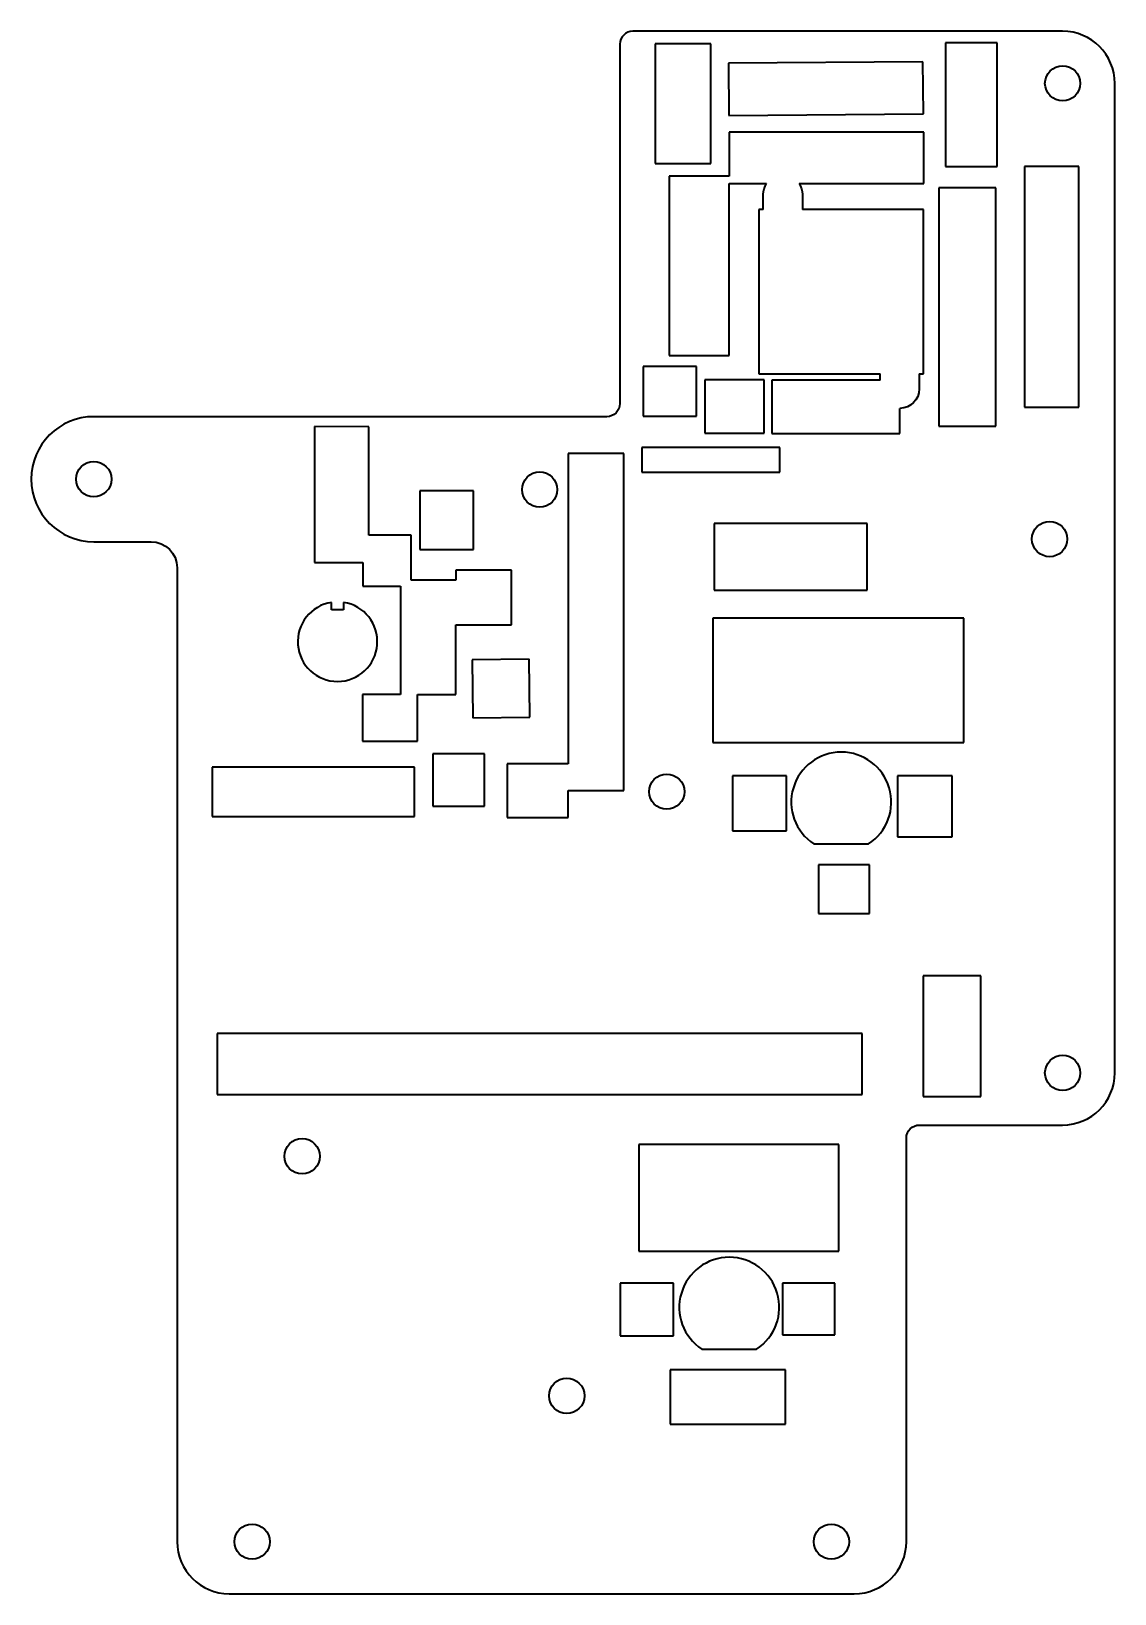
# Model space of a CAD drawing. Header units: millimetres. Extents: x 73 to 205, y 8 to 198.
import ezdxf

# ---------------------------------------------------------------- set-up
doc = ezdxf.new("R2010")
doc.units = ezdxf.units.MM
doc.header["$LTSCALE"] = 0.75
doc.layers.add('Visible', color=7, linetype='Continuous', lineweight=35)

msp = doc.modelspace()

# ---------------------------------------------------------------- linework, layer by layer
at = {"layer": 'Visible', "extrusion": (0, 0, -1)}
for p, q in [((198.679461, 198.348781), (146.291961, 198.348781)), ((144.704461, 196.761281), (144.704461, 152.946281)), ((149.009174, 196.818876), (149.009174, 182.229783)), ((155.79002, 196.818876), (149.009174, 196.818876)), ((155.79002, 182.229783), (155.79002, 196.818876)), ((184.392861, 196.942164), (184.392861, 181.859919)), ((190.680555, 196.942164), (184.392861, 196.942164)), ((190.680555, 181.859919), (190.680555, 196.942164)), ((181.651609, 194.620329), (157.952812, 194.440431)), ((157.952812, 194.440431), (158.000973, 188.096021)), ((181.699769, 188.275919), (181.651609, 194.620329)), ((205.029461, 71.348781), (205.029461, 191.998781)), ((158.000973, 188.096021), (181.699769, 188.275919)), ((158.021451, 186.035398), (158.021451, 180.673513)), ((181.763768, 186.035398), (158.021451, 186.035398)), ((181.763768, 179.776401), (181.763768, 186.035398)), ((149.009174, 182.229783), (155.79002, 182.229783)), ((184.392861, 181.859919), (190.680555, 181.859919)), ((194.034304, 181.859919), (194.034304, 152.527389)), ((200.669334, 181.859919), (194.034304, 181.859919)), ((200.669334, 152.527389), (200.669334, 181.859919)), ((150.700454, 180.673513), (150.700454, 158.812929)), ((158.021451, 180.673513), (150.700454, 180.673513)), ((158.021451, 179.776401), (162.588934, 179.776401)), ((158.021451, 158.812929), (158.021451, 179.776401)), ((166.558843, 179.776401), (181.763768, 179.776401)), ((183.600156, 179.251205), (183.600156, 150.197905)), ((190.540077, 179.251205), (183.600156, 179.251205)), ((190.540077, 150.197905), (190.540077, 179.251205)), ((162.178889, 176.631781), (162.178889, 178.436259)), ((166.968889, 178.436259), (166.968889, 176.631781)), ((162.178889, 176.631781), (161.658961, 176.631781)), ((161.658961, 176.631781), (161.658961, 156.565781)), ((181.724961, 176.631781), (166.968889, 176.631781)), ((181.724961, 156.565781), (181.724961, 176.631781)), ((150.700454, 158.812929), (158.021451, 158.812929)), ((147.558192, 157.457901), (147.558192, 151.437343)), ((154.058185, 157.457901), (147.558192, 157.457901)), ((154.058185, 151.437343), (154.058185, 157.457901)), ((161.658961, 156.565781), (176.415033, 156.565781)), ((176.415033, 155.822824), (176.415033, 156.565781)), ((181.205033, 156.565781), (181.205033, 154.761303)), ((181.205033, 156.565781), (181.724961, 156.565781)), ((155.064707, 155.846704), (155.064707, 149.342502)), ((162.293643, 155.846704), (155.064707, 155.846704)), ((162.293643, 149.342502), (162.293643, 155.846704)), ((163.208845, 155.822824), (163.208845, 149.291627)), ((176.415033, 155.822824), (163.208845, 155.822824)), ((194.034304, 152.527389), (200.669334, 152.527389)), ((143.116961, 151.358781), (80.569461, 151.358781)), ((147.558192, 151.437343), (154.058185, 151.437343)), ((178.831778, 149.291627), (178.831778, 152.366401)), ((107.483141, 150.14119), (107.47515, 133.592597)), ((114.094761, 150.137997), (107.483141, 150.14119)), ((114.08838, 136.922249), (114.094761, 150.137997)), ((155.064707, 149.342502), (162.293643, 149.342502)), ((163.208845, 149.291627), (178.831778, 149.291627)), ((183.600156, 150.197905), (190.540077, 150.197905)), ((138.382495, 146.884475), (138.382495, 109.036128)), ((145.196547, 146.884475), (138.382495, 146.884475)), ((145.196547, 105.797767), (145.196547, 146.884475)), ((164.206615, 147.607925), (147.392882, 147.607925)), ((147.392882, 147.607925), (147.392882, 144.587276)), ((164.206615, 144.587276), (164.206615, 147.607925)), ((147.392882, 144.587276), (164.206615, 144.587276)), ((120.301645, 142.296797), (120.301645, 135.145416)), ((126.845833, 142.296797), (120.301645, 142.296797)), ((126.845833, 135.145416), (126.845833, 142.296797)), ((156.189712, 138.340346), (156.189712, 130.200518)), ((174.830539, 138.340346), (156.189712, 138.340346)), ((174.830539, 130.200518), (174.830539, 138.340346)), ((80.569461, 136.118781), (87.554461, 136.118781)), ((119.252767, 136.919755), (114.08838, 136.922249)), ((119.250112, 131.419717), (119.252767, 136.919755)), ((107.47515, 133.592597), (113.353834, 133.589759)), ((113.353834, 133.589759), (113.352435, 130.692555)), ((120.301645, 135.145416), (126.845833, 135.145416)), ((90.729461, 132.943781), (90.729461, 14.198781)), ((124.686926, 132.649179), (124.686926, 131.419717)), ((131.500978, 132.649179), (124.686926, 132.649179)), ((131.500978, 125.970059), (131.500978, 132.649179)), ((113.352435, 130.692555), (117.977636, 130.690322)), ((117.977636, 130.690322), (117.977636, 117.471569)), ((124.686926, 131.419717), (119.250112, 131.419717)), ((156.189712, 130.200518), (174.830539, 130.200518)), ((109.547633, 127.809061), (109.547633, 128.720021)), ((111.024033, 127.809061), (109.547633, 127.809061)), ((111.024033, 128.720523), (111.024033, 127.809061)), ((124.686926, 125.970059), (131.500978, 125.970059)), ((124.686926, 117.471569), (124.686926, 125.970059)), ((156.048307, 126.810131), (156.048307, 111.645217)), ((186.620774, 126.810131), (156.048307, 126.810131)), ((186.620774, 111.645217), (186.620774, 126.810131)), ((133.659885, 121.787176), (126.710902, 121.71971)), ((126.710902, 121.71971), (126.779601, 114.643667)), ((133.728585, 114.711133), (133.659885, 121.787176)), ((113.321162, 117.471569), (113.321162, 111.779813)), ((117.977636, 117.471569), (113.321162, 117.471569)), ((120.032692, 117.471569), (124.686926, 117.471569)), ((120.032692, 111.779813), (120.032692, 117.471569)), ((126.779601, 114.643667), (133.728585, 114.711133)), ((113.321162, 111.779813), (120.032692, 111.779813)), ((156.048307, 111.645217), (186.620774, 111.645217)), ((94.984834, 108.607163), (94.984834, 102.614526)), ((119.653911, 108.607163), (94.984834, 108.607163)), ((119.653911, 102.614526), (119.653911, 108.607163)), ((121.896555, 110.261572), (121.896555, 103.864524)), ((128.220074, 110.261572), (121.896555, 110.261572)), ((128.220074, 103.864524), (128.220074, 110.261572)), ((130.961251, 109.036128), (130.961251, 102.49194)), ((138.382495, 109.036128), (130.961251, 109.036128)), ((158.414034, 107.571456), (158.414034, 100.847798)), ((165.025937, 107.571456), (158.414034, 107.571456)), ((165.025937, 100.847798), (165.025937, 107.571456)), ((178.55304, 107.571456), (178.55304, 100.119882)), ((185.200378, 107.571456), (178.55304, 107.571456)), ((185.200378, 100.119882), (185.200378, 107.571456)), ((138.382495, 105.797767), (145.196547, 105.797767)), ((138.382495, 102.49194), (138.382495, 105.797767)), ((121.896555, 103.864524), (128.220074, 103.864524)), ((94.984834, 102.614526), (119.653911, 102.614526)), ((130.961251, 102.49194), (138.382495, 102.49194)), ((158.414034, 100.847798), (165.025937, 100.847798)), ((168.360879, 99.263381), (175.023043, 99.263381)), ((178.55304, 100.119882), (185.200378, 100.119882)), ((168.92038, 96.714768), (168.92038, 90.802449)), ((175.125569, 96.714768), (168.92038, 96.714768)), ((175.125569, 90.802449), (175.125569, 96.714768)), ((168.92038, 90.802449), (175.125569, 90.802449)), ((181.660009, 83.187442), (181.660009, 68.493793)), ((188.693326, 83.187442), (181.660009, 83.187442)), ((188.693326, 68.493793), (188.693326, 83.187442)), ((174.245581, 76.152589), (95.598567, 76.152589)), ((95.598567, 76.152589), (95.598567, 68.701016)), ((174.245581, 68.701016), (174.245581, 76.152589)), ((95.598567, 68.701016), (174.245581, 68.701016)), ((181.660009, 68.493793), (188.693326, 68.493793)), ((181.216961, 64.998781), (198.679461, 64.998781)), ((179.629461, 14.198781), (179.629461, 63.411281)), ((147.026337, 62.616334), (147.026337, 49.612629)), ((171.375812, 62.616334), (147.026337, 62.616334)), ((171.375812, 49.612629), (171.375812, 62.616334)), ((147.026337, 49.612629), (171.375812, 49.612629)), ((164.546072, 45.730326), (164.546072, 39.420713)), ((170.905579, 45.730326), (164.546072, 45.730326)), ((170.905579, 39.420713), (170.905579, 45.730326)), ((144.749224, 45.706219), (144.749224, 39.304942)), ((151.251031, 45.706219), (144.749224, 45.706219)), ((151.251031, 39.304942), (151.251031, 45.706219)), ((144.749224, 39.304942), (151.251031, 39.304942)), ((164.546072, 39.420713), (170.905579, 39.420713)), ((154.708379, 37.668381), (161.370543, 37.668381)), ((150.827204, 35.151148), (150.827204, 28.538235)), ((164.911223, 35.151148), (150.827204, 35.151148)), ((164.911223, 28.538235), (164.911223, 35.151148)), ((150.827204, 28.538235), (164.911223, 28.538235)), ((97.079461, 7.848781), (173.279461, 7.848781))]:
    msp.add_line(p, q, dxfattribs=at)
at = {"layer": 'Visible'}
for centre in [(198.679461, 191.998781), (80.569461, 143.738781), (134.925461, 142.468781), (197.091961, 136.436281), (150.419461, 105.638781), (198.679461, 71.348781), (105.969461, 61.188781), (138.227461, 31.978781), (99.873461, 14.198781), (170.485461, 14.198781)]:
    msp.add_circle(centre, 2.15265, dxfattribs=at)
for centre, radius, start, end in [((146.291961, 196.761281), 1.5875, 90, 180), ((198.679461, 191.998781), 6.35, 0, 90), ((80.569461, 143.738781), 7.62, 90, 270), ((110.287461, 123.926781), 4.85, 98.77426, 81.264659), ((171.691961, 104.368781), 6.096, 303.12294, 236.87706), ((198.679461, 71.348781), 6.35, 270, 0), ((158.039461, 42.773781), 6.096, 303.12294, 236.87706), ((97.079461, 14.198781), 6.35, 180, 270), ((173.279461, 14.198781), 6.35, 270, 0)]:
    msp.add_arc(centre, radius, start, end, dxfattribs=at)
at = {"layer": 'Visible', "extrusion": (0, 0, -1)}
for centre, radius, start, end in [((-164.573889, 178.436259), 2.395, 0, 34.02525), ((-164.573889, 178.436259), 2.395, 145.97475, 180), ((-178.810033, 154.761303), 2.395, 180, 269.479776), ((-143.116961, 152.946281), 1.5875, 180, 270), ((-87.554461, 132.943781), 3.175, 90, 180), ((-181.216961, 63.411281), 1.5875, 0, 90)]:
    msp.add_arc(centre, radius, start, end, dxfattribs=at)

doc.saveas('drawing.dxf')
